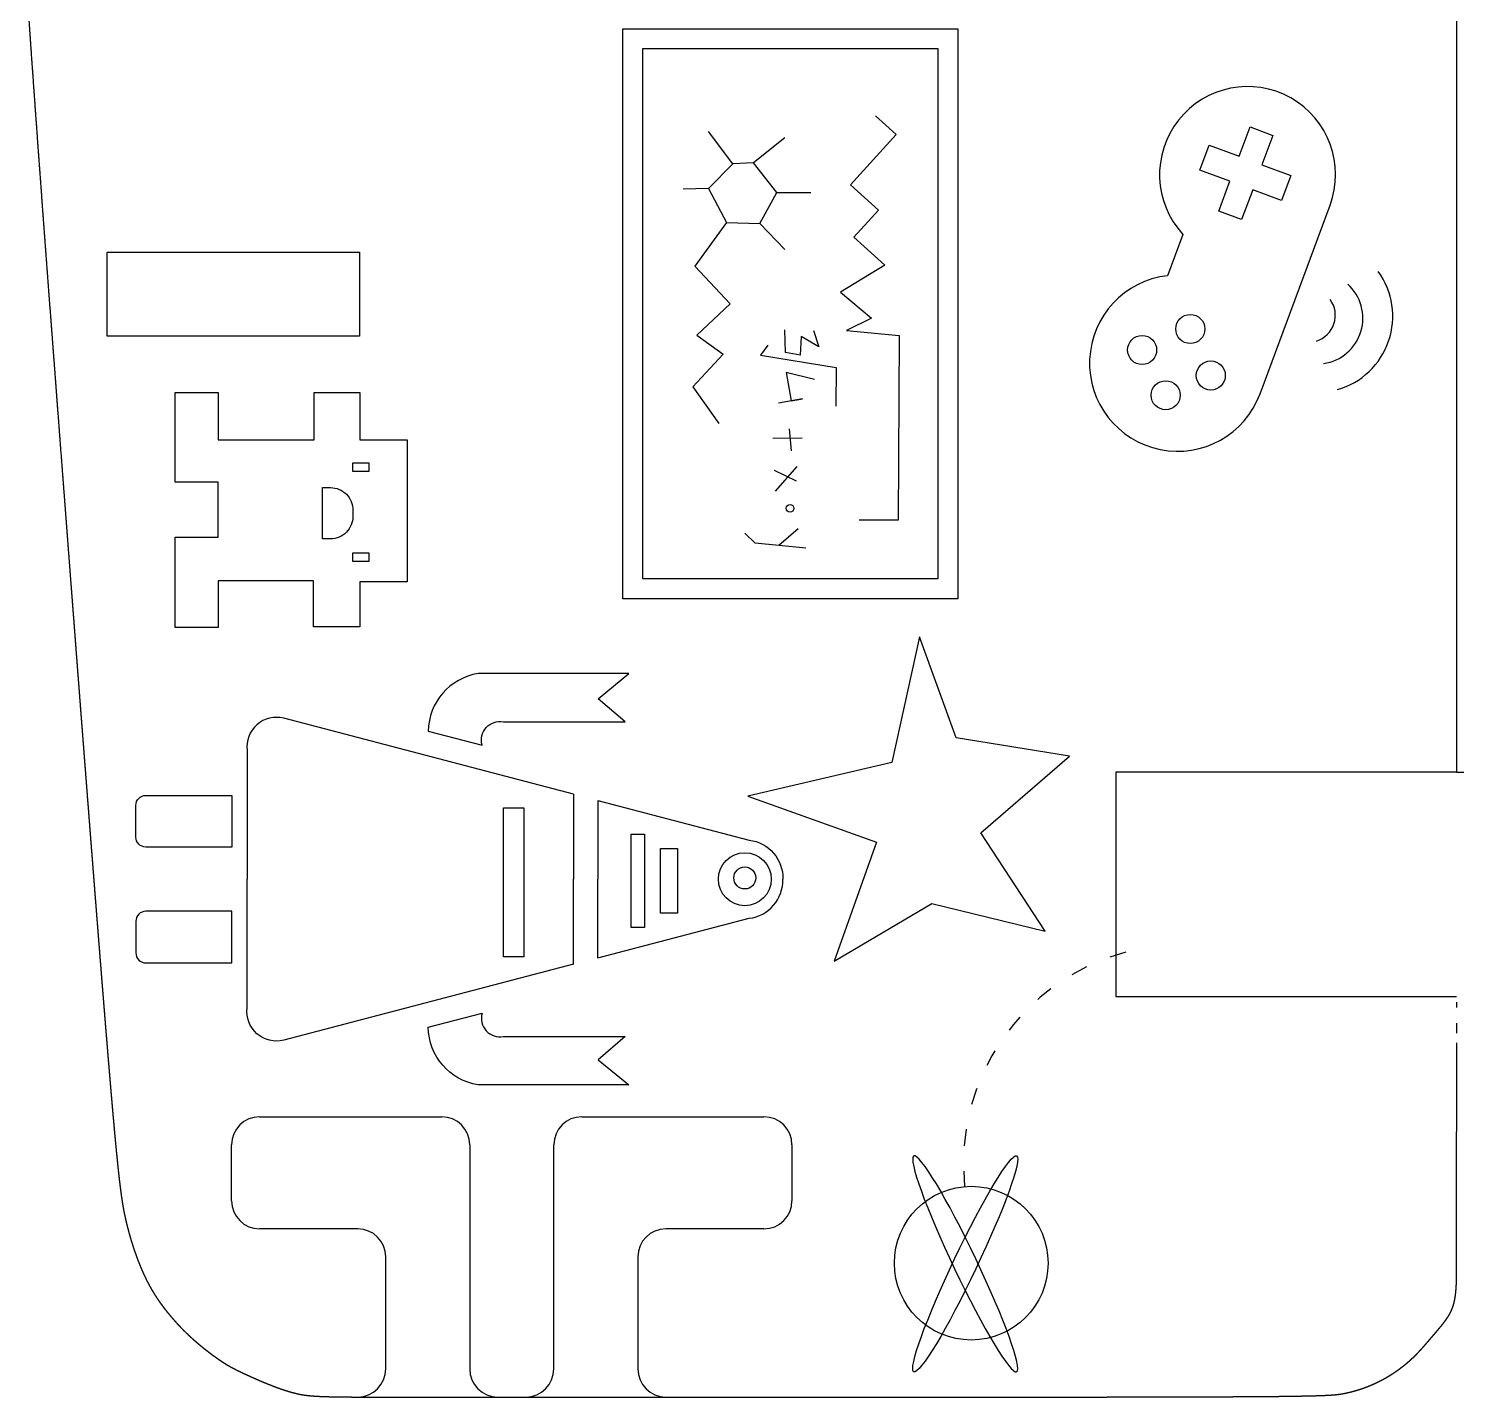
# Model space of a CAD drawing. Header units: millimetres. Extents: x -53 to 1579, y -453 to 381.
# Drawn here: x 402.3 to 453.3, y 167.5 to 216.4 of the extents above; entities that cross this region are included whole.
import ezdxf

# ---------------------------------------------------------------- set-up
doc = ezdxf.new("R2010")
doc.units = ezdxf.units.MM
doc.linetypes.add('ACAD_ISO03W100', pattern=[30, 12, -18])
doc.layers.add('design5', color=5, linetype='Continuous')
doc.layers.add('toCut', color=1, linetype='Continuous', true_color=0xff0000)

msp = doc.modelspace()

# ---------------------------------------------------------------- linework, layer by layer
at = {"layer": 'design5', "lineweight": -3}
for points in [[(435.499, 216.377), (435.499, 196.031), (423.54, 196.031), (423.54, 216.377)], [(434.788, 215.666), (434.788, 196.741), (424.251, 196.741), (424.251, 215.666)], [(414.47, 200.888), (414.47, 200.574), (413.9, 200.574), (413.9, 200.888)], [(414.47, 197.678), (414.47, 197.364), (413.9, 197.364), (413.9, 197.678)], [(420.011, 188.575), (420.011, 183.256), (419.286, 183.256), (419.286, 188.575)], [(424.317, 187.632), (424.317, 184.305), (423.834, 184.305), (423.834, 187.632)], [(425.496, 187.118), (425.496, 184.819), (424.892, 184.819), (424.892, 187.118)]]:
    msp.add_lwpolyline(points, close=True, dxfattribs=at)
for points in [[(432.561, 213.266), (433.297, 212.603), (431.673, 210.8), (432.666, 209.906), (431.789, 208.932), (432.893, 207.937), (431.31, 206.97), (432.414, 206.05), (431.531, 205.608), (433.407, 205.424), (433.37, 198.834), (431.973, 198.842)], [(428.203, 211.595), (427.47, 211.55), (426.599, 212.712)], [(445.627, 209.564), (444.813, 209.866), (445.209, 210.933), (444.143, 211.329), (444.474, 212.221), (445.54, 211.825), (445.929, 212.873), (446.743, 212.57), (446.354, 211.523), (447.382, 211.141), (447.051, 210.249)], [(429.328, 212.48), (428.203, 211.595)], [(427.47, 211.55), (426.599, 210.679), (425.699, 210.65)], [(426.599, 210.679), (427.238, 209.459), (428.428, 209.43), (429.038, 210.533), (428.203, 211.595)], [(429.038, 210.533), (430.257, 210.533)], [(447.051, 210.249), (446.023, 210.631), (445.627, 209.564)], [(446.289, 203.347), (448.786, 210.076)], [(427.238, 209.459), (426.116, 207.899), (427.377, 206.56), (426.183, 205.436), (427.12, 204.757), (426.039, 203.598), (426.965, 202.285)], [(428.428, 209.43), (429.322, 208.493)], [(443.534, 209.035), (442.987, 207.563)], [(430.353, 205.608), (430.537, 205.019), (429.912, 205.387), (429.875, 204.725), (429.348, 204.817), (429.33, 205.634)], [(428.713, 205.089), (428.459, 204.726), (431.162, 204.29), (431.144, 202.91)], [(430.382, 203.854), (429.366, 204.109), (429.547, 203.092), (429.955, 203.164), (429.1, 203.012)], [(407.566, 195.005), (407.566, 198.228), (409.099, 198.228), (409.099, 200.197), (407.566, 200.197), (407.566, 203.394), (409.099, 203.394), (409.099, 201.706), (412.524, 201.706), (412.524, 203.394), (414.16, 203.394), (414.16, 201.706), (415.847, 201.706), (415.847, 196.642), (414.16, 196.642), (414.16, 195.031), (412.499, 195.031), (412.499, 196.668), (409.099, 196.668), (409.099, 195.005), (407.566, 195.005)], [(429.475, 202.093), (429.547, 201.312)], [(429.947, 201.766), (428.894, 201.748)], [(428.949, 200.622), (429.729, 200.241)], [(429.747, 200.749), (428.985, 199.878)], [(430.074, 197.844), (429.112, 197.935), (428.26, 198.016), (427.896, 198.371)], [(429.801, 198.534), (429.112, 197.935)], [(439.489, 190.412), (435.441, 191.069), (434.128, 194.681), (433.144, 190.193), (428.002, 188.989), (432.597, 187.347), (431.08, 183.104), (434.566, 185.158), (438.614, 184.173), (436.316, 187.676), (439.489, 190.412)], [(421.783, 189.061), (421.783, 186.026)], [(422.653, 188.833), (422.653, 186.026)], [(421.783, 182.992), (421.783, 186.026)], [(422.653, 183.22), (422.653, 186.026)]]:
    msp.add_lwpolyline(points, dxfattribs=at)
for points in [[(413.909, 199.199), (413.909, 198.974, -0.414214), (413.109, 198.174), (412.826, 198.174), (412.826, 199.999), (413.109, 199.999, -0.414214)], [(409.583, 189.014), (409.583, 187.173), (406.516, 187.173, -0.414214), (406.159, 187.53), (406.159, 188.658, -0.414214), (406.516, 189.014)], [(409.583, 183.038), (409.583, 184.88), (406.516, 184.88, 0.414214), (406.159, 184.523), (406.159, 183.395, 0.414214), (406.516, 183.038)]]:
    msp.add_lwpolyline(points, format="xyb", close=True, dxfattribs=at)
for points in [[(416.599, 191.31), (418.516, 190.809, -0.555908), (419.277, 191.638), (423.62, 191.638), (422.659, 192.467), (423.753, 193.363), (418.381, 193.363, 0.368664), (416.599, 191.31, 0.868384)], [(421.783, 189.061), (411.44, 191.767, 0.532081), (410.134, 190.617), (410.134, 186.026)], [(422.653, 188.833), (428.05, 187.421, -0.391142), (429.252, 186.026, -0.478974)], [(421.783, 182.992), (411.44, 180.285, -0.532081), (410.134, 181.436), (410.134, 186.026)], [(422.653, 183.22), (428.05, 184.632, 0.391142), (429.252, 186.026, 0.478974)], [(416.599, 180.742), (418.516, 181.244, 0.555908), (419.277, 180.415), (423.62, 180.415), (422.659, 179.585), (423.753, 178.69), (418.381, 178.69, -0.368664), (416.599, 180.742, -0.868384)]]:
    msp.add_lwpolyline(points, format="xyb", dxfattribs=at)
for centre, radius in [((443.796, 205.661), 0.519), ((442.077, 204.911), 0.519), ((444.527, 204.001), 0.519), ((442.918, 203.296), 0.519), ((429.511, 199.261), 0.138), ((427.896, 186.026), 0.945), ((427.896, 186.073), 0.394), ((435.977, 172.324), 2.742)]:
    msp.add_circle(centre, radius, dxfattribs=at)
for centre, radius, start, end in [((445.841, 211.169), 3.142, 339.634, 222.7672), ((443.343, 204.441), 3.142, 96.5008, 339.634), ((448.308, 206.113), 2.716, 285.8845, 36.1426), ((448.321, 206.046), 1.635, 278.2846, 47.9161), ((448.011, 206.147), 0.962, 287.529, 35.6868)]:
    msp.add_arc(centre, radius, start, end, dxfattribs=at)
at = {"layer": 'design5', "linetype": 'ACAD_ISO03W100', "lineweight": -3, "ltscale": 0.05}
msp.add_arc((443.501, 175.878), 7.803, 104.8649, 186.0545, dxfattribs=at)
at = {"layer": 'design5', "lineweight": -3, "extrusion": (0, 0, -1)}
msp.add_ellipse((435.762, 172.299), major_axis=(1.835, -3.852), ratio=0.098161, dxfattribs=at)
at = {"layer": 'design5', "lineweight": -3}
msp.add_ellipse((435.762, 172.299), major_axis=(1.835, 3.852), ratio=0.098161, dxfattribs=at)
at = {"layer": 'toCut'}
for p, q in [((410.578, 177.548), (417.078, 177.548)), ((422.078, 177.548), (428.578, 177.548)), ((409.578, 174.548), (409.578, 176.548)), ((418.078, 176.548), (418.078, 168.548)), ((421.078, 168.548), (421.078, 176.548)), ((429.578, 176.548), (429.578, 174.548)), ((414.078, 173.548), (410.578, 173.548)), ((428.578, 173.548), (425.078, 173.548)), ((415.078, 168.548), (415.078, 172.548)), ((424.078, 172.548), (424.078, 168.548)), ((419.078, 167.548), (420.078, 167.548))]:
    msp.add_line(p, q, dxfattribs=at)
msp.add_lwpolyline([(414.14, 208.402), (414.14, 205.402), (405.14, 205.402), (405.14, 208.402)], close=True, dxfattribs=at)
for centre, start, end in [((410.578, 176.548), 90, 180), ((417.078, 176.548), 0, 90), ((422.078, 176.548), 90, 180), ((428.578, 176.548), 0, 90), ((410.578, 174.548), 180, 270), ((428.578, 174.548), 270, 0), ((414.078, 172.548), 0, 90), ((425.078, 172.548), 90, 180), ((414.078, 168.548), 270, 0), ((419.078, 168.548), 180, 270), ((420.078, 168.548), 270, 0), ((425.078, 168.548), 180, 270)]:
    msp.add_arc(centre, 1, start, end, dxfattribs=at)
for points in [[(453.296, 335.543), (453.296, 262.693), (453.296, 189.844)], [(402.374, 216.361), (402.352, 216.681), (402.33, 217.001)], [(402.418, 215.722), (402.396, 216.042), (402.374, 216.361)], [(402.509, 214.446), (402.463, 215.084), (402.418, 215.722)], [(402.6, 213.172), (402.554, 213.809), (402.509, 214.446)], [(402.692, 211.9), (402.646, 212.536), (402.6, 213.172)], [(402.786, 210.628), (402.739, 211.264), (402.692, 211.9)], [(402.88, 209.356), (402.833, 209.992), (402.786, 210.628)], [(402.975, 208.083), (402.928, 208.719), (402.88, 209.356)], [(403.071, 206.809), (403.023, 207.446), (402.975, 208.083)], [(403.168, 205.532), (403.119, 206.17), (403.071, 206.809)], [(403.216, 204.892), (403.192, 205.212), (403.168, 205.532)], [(403.265, 204.251), (403.241, 204.572), (403.216, 204.892)], [(403.362, 202.968), (403.314, 203.61), (403.265, 204.251)], [(403.46, 201.683), (403.411, 202.325), (403.362, 202.968)], [(403.558, 200.4), (403.509, 201.042), (403.46, 201.683)], [(403.607, 199.76), (403.582, 200.08), (403.558, 200.4)], [(403.655, 199.122), (403.631, 199.441), (403.607, 199.76)], [(403.704, 198.485), (403.68, 198.803), (403.655, 199.122)], [(403.752, 197.851), (403.728, 198.168), (403.704, 198.485)], [(403.801, 197.219), (403.777, 197.535), (403.752, 197.851)], [(403.849, 196.59), (403.825, 196.904), (403.801, 197.219)], [(403.873, 196.276), (403.861, 196.433), (403.849, 196.59)], [(403.897, 195.964), (403.885, 196.12), (403.873, 196.276)], [(403.921, 195.652), (403.909, 195.808), (403.897, 195.964)], [(403.945, 195.342), (403.933, 195.497), (403.921, 195.652)], [(403.969, 195.032), (403.957, 195.187), (403.945, 195.342)], [(403.992, 194.724), (403.98, 194.878), (403.969, 195.032)], [(404.016, 194.416), (404.004, 194.57), (403.992, 194.724)], [(404.039, 194.11), (404.028, 194.263), (404.016, 194.416)], [(404.063, 193.805), (404.051, 193.957), (404.039, 194.11)], [(404.086, 193.501), (404.075, 193.653), (404.063, 193.805)], [(404.11, 193.198), (404.098, 193.349), (404.086, 193.501)], [(404.133, 192.897), (404.121, 193.047), (404.11, 193.198)], [(404.156, 192.597), (404.144, 192.747), (404.133, 192.897)], [(404.179, 192.298), (404.167, 192.447), (404.156, 192.597)], [(404.202, 192.001), (404.19, 192.149), (404.179, 192.298)], [(404.225, 191.705), (404.213, 191.853), (404.202, 192.001)], [(404.248, 191.411), (404.236, 191.558), (404.225, 191.705)], [(404.27, 191.118), (404.259, 191.264), (404.248, 191.411)], [(404.293, 190.827), (404.281, 190.973), (404.27, 191.118)], [(404.315, 190.538), (404.304, 190.682), (404.293, 190.827)], [(404.337, 190.25), (404.326, 190.394), (404.315, 190.538)], [(404.36, 189.964), (404.349, 190.107), (404.337, 190.25)], [(404.382, 189.68), (404.371, 189.822), (404.36, 189.964)], [(404.404, 189.398), (404.393, 189.539), (404.382, 189.68)], [(441.14, 189.844), (441.14, 185.844), (441.14, 181.844)], [(404.425, 189.117), (404.415, 189.257), (404.404, 189.398)], [(404.447, 188.839), (404.436, 188.978), (404.425, 189.117)], [(404.469, 188.562), (404.458, 188.7), (404.447, 188.839)], [(404.49, 188.288), (404.479, 188.425), (404.469, 188.562)], [(404.511, 188.015), (404.501, 188.151), (404.49, 188.288)], [(404.532, 187.745), (404.522, 187.88), (404.511, 188.015)], [(404.553, 187.477), (404.543, 187.611), (404.532, 187.745)], [(404.574, 187.211), (404.564, 187.344), (404.553, 187.477)], [(404.595, 186.947), (404.584, 187.079), (404.574, 187.211)], [(404.615, 186.685), (404.605, 186.816), (404.595, 186.947)], [(404.636, 186.426), (404.625, 186.556), (404.615, 186.685)], [(404.656, 186.169), (404.646, 186.298), (404.636, 186.426)], [(404.676, 185.915), (404.666, 186.042), (404.656, 186.169)], [(404.695, 185.663), (404.686, 185.789), (404.676, 185.915)], [(404.715, 185.413), (404.705, 185.538), (404.695, 185.663)], [(404.735, 185.167), (404.725, 185.29), (404.715, 185.413)], [(404.754, 184.922), (404.744, 185.044), (404.735, 185.167)], [(404.773, 184.681), (404.763, 184.801), (404.754, 184.922)], [(404.792, 184.442), (404.782, 184.561), (404.773, 184.681)], [(404.811, 184.205), (404.801, 184.323), (404.792, 184.442)], [(404.829, 183.972), (404.82, 184.088), (404.811, 184.205)], [(404.847, 183.741), (404.838, 183.856), (404.829, 183.972)], [(404.866, 183.513), (404.856, 183.627), (404.847, 183.741)], [(404.883, 183.288), (404.875, 183.401), (404.866, 183.513)], [(404.901, 183.066), (404.892, 183.177), (404.883, 183.288)], [(404.919, 182.847), (404.91, 182.957), (404.901, 183.066)], [(404.936, 182.631), (404.927, 182.739), (404.919, 182.847)], [(404.953, 182.418), (404.944, 182.525), (404.936, 182.631)], [(404.97, 182.208), (404.961, 182.313), (404.953, 182.418)], [(404.978, 182.105), (404.974, 182.157), (404.97, 182.208)], [(404.986, 182.002), (404.982, 182.053), (404.978, 182.105)], [(404.995, 181.9), (404.991, 181.951), (404.986, 182.002)], [(405.003, 181.798), (404.999, 181.849), (404.995, 181.9)], [(405.011, 181.698), (405.007, 181.748), (405.003, 181.798)], [(405.019, 181.598), (405.015, 181.648), (405.011, 181.698)], [(405.027, 181.499), (405.023, 181.549), (405.019, 181.598)], [(405.035, 181.401), (405.031, 181.45), (405.027, 181.499)], [(441.14, 181.844), (447.218, 181.844), (453.296, 181.844)], [(453.296, 181.642), (453.296, 181.547), (453.296, 181.451)], [(405.043, 181.304), (405.039, 181.353), (405.035, 181.401)], [(405.051, 181.208), (405.047, 181.256), (405.043, 181.304)], [(405.058, 181.112), (405.055, 181.16), (405.051, 181.208)], [(405.066, 181.018), (405.062, 181.065), (405.058, 181.112)], [(405.074, 180.924), (405.07, 180.971), (405.066, 181.018)], [(405.081, 180.831), (405.077, 180.878), (405.074, 180.924)], [(405.089, 180.739), (405.085, 180.785), (405.081, 180.831)], [(405.096, 180.648), (405.093, 180.693), (405.089, 180.739)], [(405.104, 180.558), (405.1, 180.603), (405.096, 180.648)], [(405.111, 180.468), (405.107, 180.513), (405.104, 180.558)], [(405.118, 180.38), (405.115, 180.424), (405.111, 180.468)], [(453.296, 180.893), (453.296, 180.803), (453.296, 180.712)], [(453.296, 180.712), (453.296, 180.623), (453.296, 180.534)], [(405.125, 180.292), (405.122, 180.336), (405.118, 180.38)], [(405.133, 180.205), (405.129, 180.249), (405.125, 180.292)], [(405.14, 180.119), (405.136, 180.162), (405.133, 180.205)], [(405.147, 180.034), (405.143, 180.077), (405.14, 180.119)], [(405.154, 179.95), (405.15, 179.992), (405.147, 180.034)], [(405.16, 179.867), (405.157, 179.908), (405.154, 179.95)], [(453.296, 179.932), (453.291, 175.812), (453.287, 171.767)], [(453.296, 180.184), (453.296, 180.058), (453.296, 179.932)], [(405.167, 179.784), (405.164, 179.825), (405.16, 179.867)], [(405.174, 179.702), (405.171, 179.743), (405.167, 179.784)], [(405.181, 179.622), (405.177, 179.662), (405.174, 179.702)], [(405.187, 179.541), (405.184, 179.581), (405.181, 179.622)], [(405.194, 179.462), (405.191, 179.502), (405.187, 179.541)], [(405.201, 179.384), (405.197, 179.423), (405.194, 179.462)], [(405.207, 179.306), (405.204, 179.345), (405.201, 179.384)], [(405.214, 179.229), (405.21, 179.268), (405.207, 179.306)], [(405.22, 179.153), (405.217, 179.191), (405.214, 179.229)], [(405.233, 179.004), (405.226, 179.079), (405.22, 179.153)], [(405.245, 178.857), (405.239, 178.931), (405.233, 179.004)], [(405.257, 178.714), (405.251, 178.786), (405.245, 178.857)], [(405.269, 178.574), (405.263, 178.644), (405.257, 178.714)], [(405.281, 178.437), (405.275, 178.505), (405.269, 178.574)], [(405.292, 178.302), (405.286, 178.369), (405.281, 178.437)], [(405.304, 178.171), (405.298, 178.237), (405.292, 178.302)], [(405.315, 178.043), (405.309, 178.107), (405.304, 178.171)], [(405.326, 177.917), (405.32, 177.98), (405.315, 178.043)], [(405.336, 177.794), (405.331, 177.856), (405.326, 177.917)], [(405.347, 177.674), (405.342, 177.734), (405.336, 177.794)], [(405.357, 177.557), (405.352, 177.616), (405.347, 177.674)], [(405.368, 177.442), (405.363, 177.5), (405.357, 177.557)], [(405.378, 177.33), (405.373, 177.386), (405.368, 177.442)], [(405.388, 177.221), (405.383, 177.276), (405.378, 177.33)], [(405.397, 177.114), (405.392, 177.168), (405.388, 177.221)], [(405.407, 177.01), (405.402, 177.062), (405.397, 177.114)], [(405.416, 176.909), (405.411, 176.959), (405.407, 177.01)], [(405.425, 176.809), (405.421, 176.859), (405.416, 176.909)], [(405.434, 176.713), (405.43, 176.761), (405.425, 176.809)], [(405.443, 176.618), (405.439, 176.665), (405.434, 176.713)], [(405.452, 176.526), (405.448, 176.572), (405.443, 176.618)], [(405.461, 176.436), (405.456, 176.481), (405.452, 176.526)], [(405.469, 176.349), (405.465, 176.392), (405.461, 176.436)], [(405.477, 176.263), (405.473, 176.306), (405.469, 176.349)], [(405.486, 176.18), (405.482, 176.222), (405.477, 176.263)], [(405.494, 176.099), (405.49, 176.139), (405.486, 176.18)], [(405.502, 176.02), (405.498, 176.059), (405.494, 176.099)], [(405.51, 175.943), (405.506, 175.981), (405.502, 176.02)], [(405.517, 175.868), (405.513, 175.906), (405.51, 175.943)], [(405.525, 175.795), (405.521, 175.832), (405.517, 175.868)], [(405.532, 175.724), (405.529, 175.76), (405.525, 175.795)], [(405.54, 175.655), (405.536, 175.689), (405.532, 175.724)], [(405.547, 175.588), (405.543, 175.621), (405.54, 175.655)], [(405.554, 175.522), (405.551, 175.555), (405.547, 175.588)], [(405.561, 175.458), (405.558, 175.49), (405.554, 175.522)], [(405.568, 175.396), (405.565, 175.427), (405.561, 175.458)], [(405.575, 175.336), (405.572, 175.366), (405.568, 175.396)], [(405.582, 175.277), (405.578, 175.307), (405.575, 175.336)], [(405.589, 175.22), (405.585, 175.249), (405.582, 175.277)], [(405.595, 175.165), (405.592, 175.192), (405.589, 175.22)], [(405.602, 175.111), (405.598, 175.138), (405.595, 175.165)], [(405.608, 175.058), (405.605, 175.084), (405.602, 175.111)], [(405.615, 175.007), (405.611, 175.032), (405.608, 175.058)], [(405.621, 174.957), (405.618, 174.982), (405.615, 175.007)], [(405.627, 174.909), (405.624, 174.933), (405.621, 174.957)], [(405.633, 174.862), (405.63, 174.885), (405.627, 174.909)], [(405.64, 174.816), (405.637, 174.839), (405.633, 174.862)], [(405.646, 174.771), (405.643, 174.794), (405.64, 174.816)], [(405.652, 174.728), (405.649, 174.75), (405.646, 174.771)], [(405.658, 174.686), (405.655, 174.707), (405.652, 174.728)], [(405.664, 174.645), (405.661, 174.665), (405.658, 174.686)], [(405.67, 174.605), (405.667, 174.625), (405.664, 174.645)], [(405.676, 174.566), (405.673, 174.585), (405.67, 174.605)], [(405.681, 174.528), (405.679, 174.547), (405.676, 174.566)], [(405.687, 174.491), (405.684, 174.509), (405.681, 174.528)], [(405.693, 174.455), (405.69, 174.473), (405.687, 174.491)], [(405.699, 174.419), (405.696, 174.437), (405.693, 174.455)], [(405.71, 174.351), (405.705, 174.385), (405.699, 174.419)], [(405.722, 174.286), (405.716, 174.319), (405.71, 174.351)], [(405.733, 174.224), (405.728, 174.255), (405.722, 174.286)], [(405.745, 174.164), (405.739, 174.194), (405.733, 174.224)], [(405.757, 174.106), (405.751, 174.135), (405.745, 174.164)], [(405.768, 174.049), (405.762, 174.077), (405.757, 174.106)], [(405.78, 173.994), (405.774, 174.022), (405.768, 174.049)], [(405.792, 173.94), (405.786, 173.967), (405.78, 173.994)], [(405.816, 173.834), (405.804, 173.887), (405.792, 173.94)], [(405.841, 173.729), (405.828, 173.782), (405.816, 173.834)], [(405.867, 173.625), (405.854, 173.677), (405.841, 173.729)], [(405.893, 173.523), (405.88, 173.574), (405.867, 173.625)], [(405.92, 173.422), (405.906, 173.472), (405.893, 173.523)], [(405.948, 173.322), (405.934, 173.372), (405.92, 173.422)], [(405.976, 173.223), (405.962, 173.272), (405.948, 173.322)], [(406.005, 173.125), (405.991, 173.174), (405.976, 173.223)], [(406.034, 173.029), (406.02, 173.077), (406.005, 173.125)], [(406.065, 172.935), (406.05, 172.982), (406.034, 173.029)], [(406.095, 172.841), (406.08, 172.888), (406.065, 172.935)], [(406.126, 172.749), (406.111, 172.795), (406.095, 172.841)], [(406.158, 172.659), (406.142, 172.704), (406.126, 172.749)], [(406.19, 172.57), (406.174, 172.615), (406.158, 172.659)], [(406.222, 172.483), (406.206, 172.527), (406.19, 172.57)], [(406.254, 172.397), (406.238, 172.44), (406.222, 172.483)], [(406.288, 172.313), (406.271, 172.355), (406.254, 172.397)], [(406.321, 172.231), (406.304, 172.272), (406.288, 172.313)], [(406.354, 172.15), (406.338, 172.191), (406.321, 172.231)], [(406.388, 172.071), (406.371, 172.111), (406.354, 172.15)], [(406.422, 171.994), (406.405, 172.032), (406.388, 172.071)], [(406.457, 171.918), (406.44, 171.956), (406.422, 171.994)], [(406.491, 171.845), (406.474, 171.881), (406.457, 171.918)], [(406.526, 171.773), (406.509, 171.809), (406.491, 171.845)], [(406.561, 171.702), (406.543, 171.737), (406.526, 171.773)], [(453.287, 171.767), (453.287, 171.758), (453.287, 171.748)], [(406.596, 171.634), (406.578, 171.668), (406.561, 171.702)], [(406.631, 171.566), (406.613, 171.6), (406.596, 171.634)], [(406.666, 171.501), (406.649, 171.533), (406.631, 171.566)], [(406.702, 171.436), (406.684, 171.468), (406.666, 171.501)], [(406.738, 171.373), (406.72, 171.405), (406.702, 171.436)], [(406.774, 171.311), (406.756, 171.342), (406.738, 171.373)], [(406.811, 171.251), (406.793, 171.281), (406.774, 171.311)], [(406.848, 171.191), (406.829, 171.221), (406.811, 171.251)], [(453.259, 171.256), (453.254, 171.212), (453.249, 171.168)], [(453.268, 171.346), (453.263, 171.301), (453.259, 171.256)], [(453.274, 171.436), (453.271, 171.391), (453.268, 171.346)], [(453.28, 171.527), (453.277, 171.481), (453.274, 171.436)], [(453.281, 171.549), (453.28, 171.538), (453.28, 171.527)], [(453.282, 171.574), (453.281, 171.562), (453.281, 171.549)], [(453.283, 171.6), (453.282, 171.587), (453.282, 171.574)], [(453.284, 171.629), (453.284, 171.622), (453.283, 171.614)], [(453.283, 171.614), (453.283, 171.607), (453.283, 171.6)], [(453.285, 171.663), (453.285, 171.654), (453.284, 171.646)], [(453.284, 171.646), (453.284, 171.637), (453.284, 171.629)], [(453.286, 171.702), (453.285, 171.692), (453.285, 171.682)], [(453.285, 171.682), (453.285, 171.673), (453.285, 171.663)], [(453.287, 171.748), (453.286, 171.736), (453.286, 171.724)], [(453.286, 171.724), (453.286, 171.713), (453.286, 171.702)], [(406.885, 171.133), (406.866, 171.162), (406.848, 171.191)], [(406.922, 171.076), (406.904, 171.104), (406.885, 171.133)], [(406.96, 171.019), (406.941, 171.047), (406.922, 171.076)], [(406.998, 170.963), (406.979, 170.991), (406.96, 171.019)], [(407.037, 170.908), (407.017, 170.936), (406.998, 170.963)], [(407.115, 170.801), (407.076, 170.855), (407.037, 170.908)], [(407.194, 170.695), (407.154, 170.748), (407.115, 170.801)], [(453.161, 170.777), (453.153, 170.755), (453.146, 170.734)], [(453.174, 170.819), (453.168, 170.798), (453.161, 170.777)], [(453.187, 170.862), (453.181, 170.841), (453.174, 170.819)], [(453.199, 170.905), (453.193, 170.884), (453.187, 170.862)], [(453.209, 170.949), (453.204, 170.927), (453.199, 170.905)], [(453.219, 170.992), (453.214, 170.97), (453.209, 170.949)], [(453.227, 171.036), (453.223, 171.014), (453.219, 170.992)], [(453.235, 171.08), (453.231, 171.058), (453.227, 171.036)], [(453.249, 171.168), (453.242, 171.124), (453.235, 171.08)], [(407.275, 170.591), (407.235, 170.643), (407.194, 170.695)], [(407.358, 170.489), (407.317, 170.54), (407.275, 170.591)], [(407.443, 170.388), (407.4, 170.438), (407.358, 170.489)], [(407.529, 170.288), (407.486, 170.338), (407.443, 170.388)], [(407.616, 170.19), (407.573, 170.239), (407.529, 170.288)], [(452.869, 170.239), (452.839, 170.199), (452.809, 170.159)], [(452.898, 170.279), (452.883, 170.259), (452.869, 170.239)], [(452.926, 170.32), (452.912, 170.299), (452.898, 170.279)], [(452.953, 170.36), (452.939, 170.34), (452.926, 170.32)], [(452.979, 170.401), (452.966, 170.38), (452.953, 170.36)], [(453.004, 170.442), (452.992, 170.421), (452.979, 170.401)], [(453.029, 170.483), (453.017, 170.462), (453.004, 170.442)], [(453.051, 170.524), (453.04, 170.504), (453.029, 170.483)], [(453.073, 170.566), (453.062, 170.545), (453.051, 170.524)], [(453.093, 170.608), (453.083, 170.587), (453.073, 170.566)], [(453.112, 170.65), (453.103, 170.629), (453.093, 170.608)], [(453.13, 170.692), (453.121, 170.671), (453.112, 170.65)], [(453.146, 170.734), (453.138, 170.713), (453.13, 170.692)], [(407.706, 170.093), (407.661, 170.141), (407.616, 170.19)], [(407.796, 169.997), (407.751, 170.045), (407.706, 170.093)], [(407.889, 169.903), (407.843, 169.95), (407.796, 169.997)], [(407.983, 169.811), (407.936, 169.857), (407.889, 169.903)], [(408.078, 169.72), (408.03, 169.766), (407.983, 169.811)], [(408.175, 169.631), (408.126, 169.675), (408.078, 169.72)], [(452.488, 169.775), (452.457, 169.738), (452.425, 169.701)], [(452.553, 169.85), (452.521, 169.812), (452.488, 169.775)], [(452.618, 169.926), (452.586, 169.888), (452.553, 169.85)], [(452.683, 170.003), (452.65, 169.964), (452.618, 169.926)], [(452.747, 170.081), (452.715, 170.042), (452.683, 170.003)], [(452.809, 170.159), (452.778, 170.12), (452.747, 170.081)], [(408.273, 169.543), (408.224, 169.587), (408.175, 169.631)], [(408.372, 169.457), (408.323, 169.5), (408.273, 169.543)], [(408.472, 169.373), (408.422, 169.415), (408.372, 169.457)], [(408.572, 169.291), (408.522, 169.332), (408.472, 169.373)], [(408.671, 169.213), (408.621, 169.252), (408.572, 169.291)], [(408.72, 169.174), (408.696, 169.193), (408.671, 169.213)], [(452.058, 169.276), (452.028, 169.243), (451.998, 169.209)], [(452.119, 169.345), (452.089, 169.31), (452.058, 169.276)], [(452.179, 169.414), (452.149, 169.379), (452.119, 169.345)], [(452.24, 169.484), (452.209, 169.449), (452.179, 169.414)], [(452.301, 169.555), (452.27, 169.519), (452.24, 169.484)], [(452.362, 169.627), (452.332, 169.591), (452.301, 169.555)], [(452.425, 169.701), (452.394, 169.664), (452.362, 169.627)], [(408.769, 169.137), (408.745, 169.155), (408.72, 169.174)], [(408.817, 169.1), (408.793, 169.118), (408.769, 169.137)], [(408.865, 169.064), (408.841, 169.082), (408.817, 169.1)], [(408.913, 169.029), (408.889, 169.046), (408.865, 169.064)], [(408.96, 168.994), (408.936, 169.011), (408.913, 169.029)], [(409.006, 168.961), (408.983, 168.978), (408.96, 168.994)], [(409.051, 168.929), (409.028, 168.945), (409.006, 168.961)], [(409.096, 168.898), (409.073, 168.913), (409.051, 168.929)], [(409.139, 168.867), (409.117, 168.882), (409.096, 168.898)], [(409.182, 168.838), (409.161, 168.853), (409.139, 168.867)], [(409.224, 168.81), (409.203, 168.824), (409.182, 168.838)], [(409.264, 168.783), (409.244, 168.797), (409.224, 168.81)], [(409.304, 168.757), (409.284, 168.77), (409.264, 168.783)], [(409.343, 168.733), (409.323, 168.745), (409.304, 168.757)], [(409.381, 168.709), (409.362, 168.721), (409.343, 168.733)], [(409.458, 168.662), (409.419, 168.685), (409.381, 168.709)], [(451.482, 168.714), (451.447, 168.686), (451.412, 168.657)], [(451.55, 168.772), (451.516, 168.743), (451.482, 168.714)], [(451.617, 168.831), (451.584, 168.801), (451.55, 168.772)], [(451.683, 168.891), (451.65, 168.861), (451.617, 168.831)], [(451.748, 168.952), (451.716, 168.922), (451.683, 168.891)], [(451.812, 169.015), (451.78, 168.984), (451.748, 168.952)], [(451.875, 169.079), (451.843, 169.047), (451.812, 169.015)], [(451.937, 169.143), (451.906, 169.111), (451.875, 169.079)], [(451.998, 169.209), (451.967, 169.176), (451.937, 169.143)], [(409.534, 168.618), (409.496, 168.64), (409.458, 168.662)], [(409.612, 168.575), (409.573, 168.597), (409.534, 168.618)], [(409.652, 168.554), (409.632, 168.565), (409.612, 168.575)], [(409.693, 168.533), (409.673, 168.543), (409.652, 168.554)], [(409.736, 168.511), (409.715, 168.522), (409.693, 168.533)], [(409.78, 168.489), (409.758, 168.5), (409.736, 168.511)], [(409.825, 168.467), (409.802, 168.478), (409.78, 168.489)], [(409.872, 168.444), (409.848, 168.456), (409.825, 168.467)], [(409.921, 168.421), (409.897, 168.433), (409.872, 168.444)], [(409.972, 168.397), (409.947, 168.409), (409.921, 168.421)], [(410.026, 168.372), (409.999, 168.384), (409.972, 168.397)], [(410.082, 168.346), (410.054, 168.359), (410.026, 168.372)], [(410.141, 168.319), (410.111, 168.333), (410.082, 168.346)], [(410.202, 168.291), (410.172, 168.305), (410.141, 168.319)], [(410.267, 168.262), (410.235, 168.276), (410.202, 168.291)], [(410.334, 168.232), (410.301, 168.247), (410.267, 168.262)], [(410.404, 168.201), (410.369, 168.216), (410.334, 168.232)], [(410.476, 168.169), (410.44, 168.185), (410.404, 168.201)], [(450.744, 168.205), (450.704, 168.183), (450.665, 168.161)], [(450.822, 168.25), (450.783, 168.227), (450.744, 168.205)], [(450.899, 168.296), (450.861, 168.273), (450.822, 168.25)], [(450.975, 168.344), (450.937, 168.32), (450.899, 168.296)], [(451.051, 168.393), (451.013, 168.368), (450.975, 168.344)], [(451.125, 168.443), (451.088, 168.418), (451.051, 168.393)], [(451.198, 168.495), (451.162, 168.469), (451.125, 168.443)], [(451.271, 168.548), (451.235, 168.521), (451.198, 168.495)], [(451.342, 168.602), (451.306, 168.575), (451.271, 168.548)], [(451.412, 168.657), (451.377, 168.63), (451.342, 168.602)], [(410.55, 168.137), (410.513, 168.153), (410.476, 168.169)], [(410.626, 168.104), (410.588, 168.121), (410.55, 168.137)], [(410.703, 168.072), (410.664, 168.088), (410.626, 168.104)], [(410.782, 168.039), (410.743, 168.055), (410.703, 168.072)], [(410.862, 168.006), (410.822, 168.022), (410.782, 168.039)], [(410.944, 167.974), (410.903, 167.99), (410.862, 168.006)], [(411.026, 167.941), (410.985, 167.957), (410.944, 167.974)], [(411.109, 167.91), (411.067, 167.925), (411.026, 167.941)], [(411.192, 167.879), (411.15, 167.894), (411.109, 167.91)], [(411.276, 167.848), (411.234, 167.863), (411.192, 167.879)], [(411.359, 167.819), (411.318, 167.834), (411.276, 167.848)], [(411.443, 167.791), (411.401, 167.805), (411.359, 167.819)], [(411.526, 167.764), (411.485, 167.777), (411.443, 167.791)], [(411.609, 167.738), (411.568, 167.751), (411.526, 167.764)], [(411.691, 167.714), (411.65, 167.726), (411.609, 167.738)], [(411.772, 167.691), (411.732, 167.703), (411.691, 167.714)], [(411.852, 167.671), (411.812, 167.681), (411.772, 167.691)], [(449.384, 167.685), (449.339, 167.675), (449.293, 167.666)], [(449.474, 167.706), (449.429, 167.695), (449.384, 167.685)], [(449.564, 167.728), (449.519, 167.717), (449.474, 167.706)], [(449.653, 167.752), (449.609, 167.74), (449.564, 167.728)], [(449.742, 167.778), (449.698, 167.765), (449.653, 167.752)], [(449.83, 167.805), (449.786, 167.792), (449.742, 167.778)], [(449.917, 167.834), (449.873, 167.82), (449.83, 167.805)], [(450.003, 167.864), (449.96, 167.849), (449.917, 167.834)], [(450.089, 167.896), (450.046, 167.88), (450.003, 167.864)], [(450.173, 167.93), (450.131, 167.913), (450.089, 167.896)], [(450.257, 167.965), (450.215, 167.947), (450.173, 167.93)], [(450.34, 168.001), (450.299, 167.983), (450.257, 167.965)], [(450.423, 168.039), (450.382, 168.02), (450.34, 168.001)], [(450.504, 168.078), (450.464, 168.059), (450.423, 168.039)], [(450.585, 168.119), (450.545, 168.099), (450.504, 168.078)], [(450.665, 168.161), (450.625, 168.14), (450.585, 168.119)], [(411.932, 167.652), (411.892, 167.661), (411.852, 167.671)], [(412.013, 167.635), (411.972, 167.643), (411.932, 167.652)], [(412.054, 167.627), (412.033, 167.631), (412.013, 167.635)], [(412.096, 167.62), (412.075, 167.623), (412.054, 167.627)], [(412.139, 167.613), (412.118, 167.616), (412.096, 167.62)], [(412.184, 167.606), (412.161, 167.609), (412.139, 167.613)], [(412.23, 167.6), (412.207, 167.603), (412.184, 167.606)], [(412.278, 167.594), (412.254, 167.597), (412.23, 167.6)], [(412.328, 167.588), (412.303, 167.591), (412.278, 167.594)], [(412.38, 167.583), (412.354, 167.586), (412.328, 167.588)], [(412.434, 167.578), (412.407, 167.581), (412.38, 167.583)], [(412.491, 167.574), (412.463, 167.576), (412.434, 167.578)], [(412.551, 167.569), (412.521, 167.571), (412.491, 167.574)], [(412.614, 167.565), (412.582, 167.567), (412.551, 167.569)], [(412.647, 167.564), (412.63, 167.565), (412.614, 167.565)], [(412.68, 167.562), (412.663, 167.563), (412.647, 167.564)], [(412.715, 167.56), (412.697, 167.561), (412.68, 167.562)], [(412.75, 167.558), (412.732, 167.559), (412.715, 167.56)], [(412.786, 167.557), (412.768, 167.558), (412.75, 167.558)], [(412.823, 167.555), (412.805, 167.556), (412.786, 167.557)], [(412.861, 167.554), (412.842, 167.555), (412.823, 167.555)], [(412.9, 167.553), (412.881, 167.553), (412.861, 167.554)], [(412.941, 167.551), (412.92, 167.552), (412.9, 167.553)], [(412.982, 167.55), (412.961, 167.551), (412.941, 167.551)], [(413.024, 167.549), (413.003, 167.549), (412.982, 167.55)], [(413.067, 167.548), (413.046, 167.548), (413.024, 167.549)], [(413.112, 167.547), (413.09, 167.547), (413.067, 167.548)], [(413.158, 167.545), (413.135, 167.546), (413.112, 167.547)], [(413.205, 167.544), (413.181, 167.545), (413.158, 167.545)], [(413.253, 167.544), (413.229, 167.544), (413.205, 167.544)], [(413.302, 167.543), (413.277, 167.543), (413.253, 167.544)], [(413.353, 167.542), (413.327, 167.542), (413.302, 167.543)], [(413.404, 167.541), (413.379, 167.541), (413.353, 167.542)], [(413.458, 167.54), (413.431, 167.541), (413.404, 167.541)], [(413.512, 167.54), (413.485, 167.54), (413.458, 167.54)], [(413.568, 167.539), (413.54, 167.539), (413.512, 167.54)], [(413.626, 167.538), (413.597, 167.539), (413.568, 167.539)], [(413.684, 167.538), (413.655, 167.538), (413.626, 167.538)], [(413.745, 167.537), (413.714, 167.538), (413.684, 167.538)], [(413.806, 167.537), (413.775, 167.537), (413.745, 167.537)], [(413.87, 167.536), (413.838, 167.537), (413.806, 167.537)], [(413.934, 167.536), (413.902, 167.536), (413.87, 167.536)], [(414.001, 167.536), (413.967, 167.536), (413.934, 167.536)], [(414.069, 167.535), (414.035, 167.535), (414.001, 167.536)], [(414.138, 167.535), (414.103, 167.535), (414.069, 167.535)], [(414.209, 167.535), (414.174, 167.535), (414.138, 167.535)], [(414.282, 167.534), (414.246, 167.534), (414.209, 167.535)], [(414.357, 167.534), (414.319, 167.534), (414.282, 167.534)], [(414.433, 167.534), (414.395, 167.534), (414.357, 167.534)], [(414.511, 167.534), (414.472, 167.534), (414.433, 167.534)], [(414.591, 167.533), (414.551, 167.534), (414.511, 167.534)], [(414.672, 167.533), (414.631, 167.533), (414.591, 167.533)], [(414.756, 167.533), (414.714, 167.533), (414.672, 167.533)], [(414.841, 167.533), (414.798, 167.533), (414.756, 167.533)], [(414.928, 167.533), (414.885, 167.533), (414.841, 167.533)], [(415.017, 167.533), (414.973, 167.533), (414.928, 167.533)], [(415.108, 167.533), (415.063, 167.533), (415.017, 167.533)], [(415.201, 167.533), (415.155, 167.533), (415.108, 167.533)], [(415.296, 167.533), (415.249, 167.533), (415.201, 167.533)], [(415.393, 167.533), (415.345, 167.533), (415.296, 167.533)], [(415.492, 167.533), (415.443, 167.533), (415.393, 167.533)], [(415.593, 167.533), (415.543, 167.533), (415.492, 167.533)], [(415.696, 167.533), (415.645, 167.533), (415.593, 167.533)], [(415.802, 167.533), (415.749, 167.533), (415.696, 167.533)], [(415.909, 167.533), (415.855, 167.533), (415.802, 167.533)], [(416.019, 167.533), (415.964, 167.533), (415.909, 167.533)], [(431.365, 167.533), (430.547, 167.533), (429.728, 167.533)], [(432.183, 167.533), (431.774, 167.533), (431.365, 167.533)], [(432.591, 167.533), (432.387, 167.533), (432.183, 167.533)], [(432.998, 167.533), (432.795, 167.533), (432.591, 167.533)], [(433.404, 167.533), (433.201, 167.533), (432.998, 167.533)], [(433.809, 167.533), (433.607, 167.533), (433.404, 167.533)], [(434.212, 167.533), (434.011, 167.533), (433.809, 167.533)], [(434.613, 167.533), (434.413, 167.533), (434.212, 167.533)], [(435.013, 167.533), (434.813, 167.533), (434.613, 167.533)], [(435.41, 167.533), (435.211, 167.533), (435.013, 167.533)], [(435.805, 167.533), (435.607, 167.533), (435.41, 167.533)], [(436.197, 167.533), (436.001, 167.533), (435.805, 167.533)], [(436.586, 167.533), (436.391, 167.533), (436.197, 167.533)], [(436.972, 167.533), (436.779, 167.533), (436.586, 167.533)], [(437.164, 167.534), (437.068, 167.534), (436.972, 167.533)], [(437.355, 167.534), (437.26, 167.534), (437.164, 167.534)], [(437.545, 167.534), (437.45, 167.534), (437.355, 167.534)], [(437.735, 167.534), (437.64, 167.534), (437.545, 167.534)], [(437.923, 167.534), (437.829, 167.534), (437.735, 167.534)], [(438.111, 167.534), (438.017, 167.534), (437.923, 167.534)], [(438.297, 167.534), (438.204, 167.534), (438.111, 167.534)], [(438.483, 167.534), (438.39, 167.534), (438.297, 167.534)], [(438.667, 167.534), (438.575, 167.534), (438.483, 167.534)], [(438.851, 167.535), (438.759, 167.534), (438.667, 167.534)], [(439.033, 167.535), (438.942, 167.535), (438.851, 167.535)], [(439.214, 167.535), (439.123, 167.535), (439.033, 167.535)], [(439.394, 167.535), (439.304, 167.535), (439.214, 167.535)], [(439.573, 167.535), (439.484, 167.535), (439.394, 167.535)], [(439.751, 167.535), (439.662, 167.535), (439.573, 167.535)], [(439.927, 167.535), (439.839, 167.535), (439.751, 167.535)], [(440.103, 167.536), (440.015, 167.536), (439.927, 167.535)], [(440.277, 167.536), (440.19, 167.536), (440.103, 167.536)], [(440.45, 167.536), (440.363, 167.536), (440.277, 167.536)], [(440.621, 167.536), (440.535, 167.536), (440.45, 167.536)], [(440.791, 167.536), (440.706, 167.536), (440.621, 167.536)], [(440.96, 167.537), (440.876, 167.537), (440.791, 167.536)], [(441.127, 167.537), (441.044, 167.537), (440.96, 167.537)], [(441.293, 167.537), (441.21, 167.537), (441.127, 167.537)], [(441.458, 167.537), (441.375, 167.537), (441.293, 167.537)], [(441.621, 167.538), (441.539, 167.538), (441.458, 167.537)], [(441.782, 167.538), (441.701, 167.538), (441.621, 167.538)], [(441.942, 167.538), (441.862, 167.538), (441.782, 167.538)], [(442.1, 167.538), (442.021, 167.538), (441.942, 167.538)], [(442.257, 167.539), (442.179, 167.539), (442.1, 167.538)], [(442.413, 167.539), (442.335, 167.539), (442.257, 167.539)], [(442.566, 167.539), (442.489, 167.539), (442.413, 167.539)], [(442.718, 167.54), (442.642, 167.54), (442.566, 167.539)], [(442.868, 167.54), (442.793, 167.54), (442.718, 167.54)], [(443.017, 167.54), (442.943, 167.54), (442.868, 167.54)], [(443.164, 167.541), (443.09, 167.541), (443.017, 167.54)], [(443.309, 167.541), (443.236, 167.541), (443.164, 167.541)], [(443.452, 167.542), (443.38, 167.541), (443.309, 167.541)], [(443.593, 167.542), (443.523, 167.542), (443.452, 167.542)], [(443.733, 167.542), (443.663, 167.542), (443.593, 167.542)], [(443.87, 167.543), (443.802, 167.542), (443.733, 167.542)], [(444.006, 167.543), (443.938, 167.543), (443.87, 167.543)], [(444.14, 167.544), (444.073, 167.543), (444.006, 167.543)], [(444.272, 167.544), (444.206, 167.544), (444.14, 167.544)], [(444.402, 167.544), (444.337, 167.544), (444.272, 167.544)], [(444.53, 167.545), (444.466, 167.545), (444.402, 167.544)], [(444.656, 167.545), (444.593, 167.545), (444.53, 167.545)], [(444.78, 167.546), (444.718, 167.546), (444.656, 167.545)], [(444.901, 167.546), (444.84, 167.546), (444.78, 167.546)], [(445.021, 167.547), (444.961, 167.547), (444.901, 167.546)], [(445.139, 167.548), (445.08, 167.547), (445.021, 167.547)], [(445.254, 167.548), (445.196, 167.548), (445.139, 167.548)], [(445.367, 167.549), (445.31, 167.548), (445.254, 167.548)], [(445.478, 167.549), (445.422, 167.549), (445.367, 167.549)], [(445.587, 167.55), (445.532, 167.549), (445.478, 167.549)], [(445.693, 167.55), (445.64, 167.55), (445.587, 167.55)], [(445.797, 167.551), (445.745, 167.551), (445.693, 167.55)], [(445.899, 167.552), (445.848, 167.551), (445.797, 167.551)], [(445.999, 167.552), (445.949, 167.552), (445.899, 167.552)], [(446.097, 167.553), (446.048, 167.553), (445.999, 167.552)], [(446.192, 167.554), (446.145, 167.553), (446.097, 167.553)], [(446.286, 167.554), (446.239, 167.554), (446.192, 167.554)], [(446.377, 167.555), (446.332, 167.555), (446.286, 167.554)], [(446.467, 167.556), (446.422, 167.555), (446.377, 167.555)], [(446.554, 167.557), (446.51, 167.556), (446.467, 167.556)], [(446.639, 167.557), (446.597, 167.557), (446.554, 167.557)], [(446.723, 167.558), (446.681, 167.558), (446.639, 167.557)], [(446.804, 167.559), (446.763, 167.558), (446.723, 167.558)], [(446.884, 167.56), (446.844, 167.559), (446.804, 167.559)], [(446.961, 167.56), (446.923, 167.56), (446.884, 167.56)], [(447.037, 167.561), (446.999, 167.561), (446.961, 167.56)], [(447.111, 167.562), (447.074, 167.562), (447.037, 167.561)], [(447.183, 167.563), (447.147, 167.563), (447.111, 167.562)], [(447.254, 167.564), (447.219, 167.563), (447.183, 167.563)], [(447.322, 167.565), (447.288, 167.564), (447.254, 167.564)], [(447.389, 167.566), (447.356, 167.565), (447.322, 167.565)], [(447.455, 167.567), (447.422, 167.566), (447.389, 167.566)], [(447.518, 167.568), (447.486, 167.567), (447.455, 167.567)], [(447.58, 167.569), (447.549, 167.568), (447.518, 167.568)], [(447.64, 167.569), (447.61, 167.569), (447.58, 167.569)], [(447.699, 167.57), (447.67, 167.57), (447.64, 167.569)], [(447.756, 167.572), (447.728, 167.571), (447.699, 167.57)], [(447.812, 167.573), (447.784, 167.572), (447.756, 167.572)], [(447.866, 167.574), (447.839, 167.573), (447.812, 167.573)], [(447.919, 167.575), (447.892, 167.574), (447.866, 167.574)], [(447.97, 167.576), (447.944, 167.575), (447.919, 167.575)], [(448.019, 167.577), (447.995, 167.576), (447.97, 167.576)], [(448.068, 167.578), (448.044, 167.577), (448.019, 167.577)], [(448.115, 167.579), (448.091, 167.579), (448.068, 167.578)], [(448.16, 167.58), (448.137, 167.58), (448.115, 167.579)], [(448.204, 167.582), (448.182, 167.581), (448.16, 167.58)], [(448.247, 167.583), (448.226, 167.582), (448.204, 167.582)], [(448.289, 167.584), (448.268, 167.583), (448.247, 167.583)], [(448.329, 167.585), (448.309, 167.585), (448.289, 167.584)], [(448.368, 167.586), (448.349, 167.586), (448.329, 167.585)], [(448.406, 167.588), (448.387, 167.587), (448.368, 167.586)], [(448.443, 167.589), (448.425, 167.588), (448.406, 167.588)], [(448.479, 167.59), (448.461, 167.59), (448.443, 167.589)], [(448.513, 167.592), (448.496, 167.591), (448.479, 167.59)], [(448.547, 167.593), (448.53, 167.592), (448.513, 167.592)], [(448.579, 167.594), (448.563, 167.594), (448.547, 167.593)], [(448.611, 167.596), (448.595, 167.595), (448.579, 167.594)], [(448.641, 167.597), (448.626, 167.597), (448.611, 167.596)], [(448.67, 167.599), (448.656, 167.598), (448.641, 167.597)], [(448.699, 167.6), (448.685, 167.599), (448.67, 167.599)], [(448.726, 167.602), (448.712, 167.601), (448.699, 167.6)], [(448.753, 167.603), (448.739, 167.602), (448.726, 167.602)], [(448.778, 167.605), (448.766, 167.604), (448.753, 167.603)], [(448.803, 167.606), (448.791, 167.605), (448.778, 167.605)], [(448.827, 167.608), (448.815, 167.607), (448.803, 167.606)], [(448.873, 167.611), (448.85, 167.609), (448.827, 167.608)], [(448.915, 167.614), (448.894, 167.613), (448.873, 167.611)], [(448.955, 167.618), (448.935, 167.616), (448.915, 167.614)], [(448.993, 167.621), (448.974, 167.619), (448.955, 167.618)], [(449.027, 167.625), (449.01, 167.623), (448.993, 167.621)], [(449.06, 167.628), (449.044, 167.627), (449.027, 167.625)], [(449.091, 167.632), (449.076, 167.63), (449.06, 167.628)], [(449.12, 167.636), (449.106, 167.634), (449.091, 167.632)], [(449.148, 167.64), (449.134, 167.638), (449.12, 167.636)], [(449.174, 167.644), (449.161, 167.642), (449.148, 167.64)], [(449.199, 167.648), (449.186, 167.646), (449.174, 167.644)], [(449.247, 167.657), (449.223, 167.652), (449.199, 167.648)], [(449.293, 167.666), (449.27, 167.661), (449.247, 167.657)]]:
    msp.add_open_spline(points, degree=2, dxfattribs=at)
for points, knots in [([(453.296, 189.844), (452.827, 189.844), (452.357, 189.844), (450.019, 189.844), (447.68, 189.844), (444.41, 189.844), (441.14, 189.844)], [8, 8, 8, 9, 9, 10, 10, 11, 11, 11]), ([(453.296, 189.844), (453.766, 189.844), (454.236, 189.844), (456.574, 189.844), (458.912, 189.844), (462.183, 189.844), (465.453, 189.844)], [8, 8, 8, 9, 9, 10, 10, 11, 11, 11]), ([(429.728, 167.533), (429.32, 167.533), (428.911, 167.533), (428.708, 167.533), (428.505, 167.533), (428.302, 167.533), (428.099, 167.533), (427.897, 167.533), (427.695, 167.533), (427.493, 167.533), (427.292, 167.533), (427.092, 167.533), (426.891, 167.533), (426.692, 167.533), (426.492, 167.533), (426.294, 167.533), (426.096, 167.533), (425.898, 167.533), (425.701, 167.533), (425.505, 167.533), (425.31, 167.533), (425.115, 167.533), (424.921, 167.533), (424.728, 167.533), (424.535, 167.533), (424.439, 167.533), (424.343, 167.533), (424.248, 167.533), (424.152, 167.533), (424.057, 167.533), (423.962, 167.533), (423.868, 167.533), (423.773, 167.533), (423.679, 167.533), (423.585, 167.533), (423.491, 167.533), (423.398, 167.533), (423.305, 167.533), (423.211, 167.533), (423.119, 167.533), (423.026, 167.533), (422.934, 167.533), (422.842, 167.533), (422.75, 167.533), (422.659, 167.533), (422.567, 167.533), (422.476, 167.533), (422.386, 167.533), (422.295, 167.533), (422.205, 167.533), (422.115, 167.533), (422.026, 167.533), (421.936, 167.533), (421.848, 167.533), (421.759, 167.533), (421.671, 167.533), (421.582, 167.533), (421.495, 167.533), (421.407, 167.533), (421.32, 167.533), (421.233, 167.533), (421.147, 167.533), (421.06, 167.533), (420.975, 167.533), (420.889, 167.533), (420.804, 167.533), (420.719, 167.533), (420.635, 167.533), (420.55, 167.533), (420.466, 167.533), (420.383, 167.533), (420.3, 167.533), (420.217, 167.533), (420.135, 167.533), (420.052, 167.533), (419.971, 167.533), (419.889, 167.533), (419.808, 167.533), (419.728, 167.533), (419.648, 167.533), (419.568, 167.533), (419.488, 167.533), (419.409, 167.533), (419.331, 167.533), (419.252, 167.533), (419.174, 167.533), (419.097, 167.533), (419.02, 167.533), (418.943, 167.533), (418.867, 167.533), (418.791, 167.533), (418.715, 167.533), (418.64, 167.533), (418.566, 167.533), (418.491, 167.533), (418.418, 167.533), (418.344, 167.533), (418.272, 167.533), (418.199, 167.533), (418.127, 167.533), (418.055, 167.533), (417.984, 167.533), (417.913, 167.533), (417.843, 167.533), (417.773, 167.533), (417.704, 167.533), (417.635, 167.533), (417.567, 167.533), (417.499, 167.533), (417.432, 167.533), (417.365, 167.533), (417.298, 167.533), (417.232, 167.533), (417.167, 167.533), (417.102, 167.533), (417.037, 167.533), (416.973, 167.533), (416.91, 167.533), (416.847, 167.533), (416.784, 167.533), (416.722, 167.533), (416.661, 167.533), (416.6, 167.533), (416.539, 167.533), (416.479, 167.533), (416.42, 167.533), (416.361, 167.533), (416.303, 167.533), (416.245, 167.533), (416.188, 167.533), (416.131, 167.533), (416.075, 167.533), (416.019, 167.533)], [249, 249, 249, 250, 250, 251, 251, 252, 252, 253, 253, 254, 254, 255, 255, 256, 256, 257, 257, 258, 258, 259, 259, 260, 260, 261, 261, 262, 262, 263, 263, 264, 264, 265, 265, 266, 266, 267, 267, 268, 268, 269, 269, 270, 270, 271, 271, 272, 272, 273, 273, 274, 274, 275, 275, 276, 276, 277, 277, 278, 278, 279, 279, 280, 280, 281, 281, 282, 282, 283, 283, 284, 284, 285, 285, 286, 286, 287, 287, 288, 288, 289, 289, 290, 290, 291, 291, 292, 292, 293, 293, 294, 294, 295, 295, 296, 296, 297, 297, 298, 298, 299, 299, 300, 300, 301, 301, 302, 302, 303, 303, 304, 304, 305, 305, 306, 306, 307, 307, 308, 308, 309, 309, 310, 310, 311, 311, 312, 312, 313, 313, 314, 314, 315, 315, 315])]:
    msp.add_open_spline(points, degree=2, knots=knots, dxfattribs=at)

doc.saveas('drawing.dxf')
